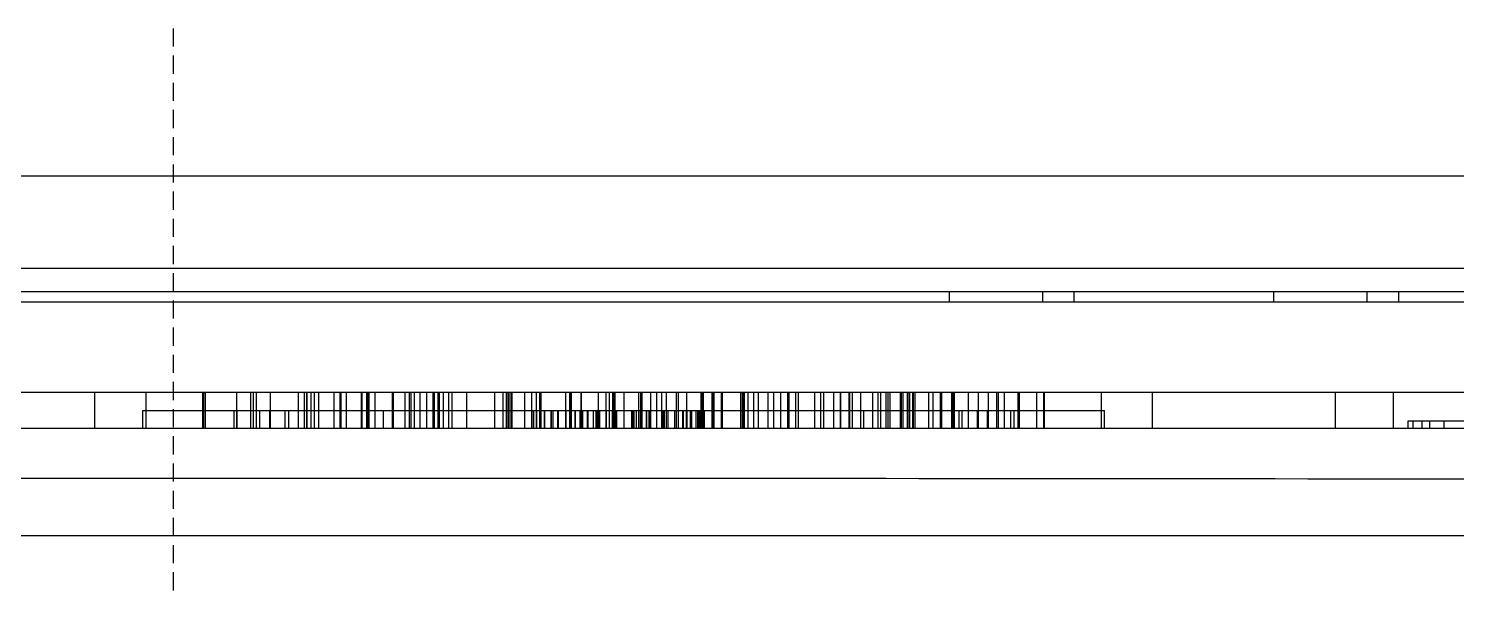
# Model space of a CAD drawing. Extents: x 0 to 171, y 0 to 233.
# Drawn here: x 81.51 to 120.89, y 0.01 to 15.5 of the extents above; entities that cross this region are included whole.
import ezdxf

# ---------------------------------------------------------------- set-up
doc = ezdxf.new("R2010")
doc.units = 0
doc.linetypes.add('DASHED', pattern=[0.75, 0.5, -0.25])
doc.layers.add('-15N-THT. THIẾT BỊ ĐÓNG MỞ', color=40, linetype='CONTINUOUS')

# ---------------------------------------------------------------- blocks, each defined once
blk = doc.blocks.new('06 - N - SC VSD CHIẾU TRÊN ATV630U75~D11N4')
at = {"layer": '-15N-THT. THIẾT BỊ ĐÓNG MỞ', "color": 6, "linetype": 'DASHED'}
blk.add_line((0, 0), (0, -233), dxfattribs=at)
at = {"layer": '-15N-THT. THIẾT BỊ ĐÓNG MỞ'}
for p, q in [((76.549, -221.572), (-76.549, -221.572)), ((-70.351, -224.11), (70.351, -224.11)), ((-62.594, -224.754), (62.594, -224.754)), ((21.411, -225.052), (21.411, -224.754)), ((23.978, -224.754), (23.978, -225.052)), ((24.855, -225.052), (24.855, -224.754)), ((30.359, -225.052), (30.359, -224.754)), ((32.926, -224.754), (32.926, -225.052)), ((33.803, -225.052), (33.803, -224.754)), ((76.549, -225.052), (-76.549, -225.052)), ((48.81, -227.537), (-24.458, -227.537)), ((-2.158, -228.532), (-2.158, -227.537)), ((-0.746, -228.532), (-0.746, -227.537)), ((0.82, -228.532), (0.82, -227.537)), ((0.845, -228.532), (0.845, -227.537)), ((0.895, -227.537), (0.895, -227.537)), ((0.895, -228.532), (0.895, -227.537)), ((1.758, -228.532), (1.758, -227.537)), ((2.148, -228.532), (2.148, -227.537)), ((2.218, -228.532), (2.218, -227.537)), ((2.299, -228.532), (2.299, -227.537)), ((2.689, -228.532), (2.689, -227.537)), ((3.46, -227.537), (3.46, -227.537)), ((3.46, -228.532), (3.46, -227.537)), ((3.627, -228.532), (3.627, -227.537)), ((3.679, -227.537), (3.679, -228.532)), ((3.689, -227.537), (3.689, -228.532)), ((3.806, -228.532), (3.806, -227.537)), ((3.9, -228.532), (3.9, -227.537)), ((4.023, -228.532), (4.023, -227.537)), ((4.446, -228.532), (4.446, -227.537)), ((4.599, -227.537), (4.599, -228.532)), ((4.61, -227.537), (4.61, -228.532)), ((4.637, -228.532), (4.637, -227.537)), ((4.772, -227.537), (4.772, -228.532)), ((5.19, -227.537), (5.19, -228.532)), ((5.207, -227.537), (5.207, -228.532)), ((5.345, -228.532), (5.345, -227.537)), ((5.349, -228.532), (5.349, -227.537)), ((5.378, -228.532), (5.378, -227.537)), ((5.405, -228.532), (5.405, -227.537)), ((5.566, -227.537), (5.566, -228.532)), ((6.039, -227.537), (6.039, -227.537)), ((6.039, -227.537), (6.039, -228.532)), ((6.077, -227.537), (6.077, -227.537)), ((6.077, -228.532), (6.077, -227.537)), ((6.398, -227.537), (6.398, -227.537)), ((6.398, -228.532), (6.398, -227.537)), ((6.518, -228.532), (6.518, -227.537)), ((6.568, -228.532), (6.568, -227.537)), ((6.661, -228.532), (6.661, -227.537)), ((6.8, -227.537), (6.8, -228.532)), ((6.997, -228.532), (6.997, -227.537)), ((7.176, -227.537), (7.176, -227.537)), ((7.176, -228.532), (7.176, -227.537)), ((7.209, -228.532), (7.209, -227.537)), ((7.313, -228.532), (7.313, -227.537)), ((7.342, -227.537), (7.342, -228.532)), ((7.35, -228.532), (7.35, -227.537)), ((7.457, -228.532), (7.457, -227.537)), ((7.606, -228.532), (7.606, -227.537)), ((7.696, -228.532), (7.696, -227.537)), ((8.099, -227.537), (8.099, -227.537)), ((8.099, -228.532), (8.099, -227.537)), ((8.877, -227.537), (8.877, -227.537)), ((8.877, -228.532), (8.877, -227.537)), ((9.106, -228.532), (9.106, -227.537)), ((9.196, -228.532), (9.196, -227.537)), ((9.197, -228.532), (9.197, -227.537)), ((9.244, -227.537), (9.244, -227.537)), ((9.244, -228.532), (9.244, -227.537)), ((9.265, -228.532), (9.265, -227.537)), ((9.317, -227.537), (9.317, -228.532)), ((9.349, -228.532), (9.349, -227.537)), ((9.697, -228.532), (9.697, -227.537)), ((9.887, -227.537), (9.887, -228.532)), ((10.021, -228.532), (10.021, -227.537)), ((10.022, -227.537), (10.022, -227.537)), ((10.022, -228.532), (10.022, -227.537)), ((10.114, -228.532), (10.114, -227.537)), ((10.153, -228.532), (10.153, -227.537)), ((10.828, -228.532), (10.828, -227.537)), ((10.929, -227.537), (10.929, -228.532)), ((10.953, -227.537), (10.953, -227.537)), ((10.953, -228.532), (10.953, -227.537)), ((10.954, -227.537), (10.954, -227.537)), ((10.954, -228.532), (10.954, -227.537)), ((10.981, -227.537), (10.981, -228.532)), ((11.253, -227.537), (11.253, -228.532)), ((11.256, -227.537), (11.256, -227.537)), ((11.256, -228.532), (11.256, -227.537)), ((11.73, -227.537), (11.73, -227.537)), ((11.73, -228.532), (11.73, -227.537)), ((11.931, -227.537), (11.931, -228.532)), ((12.038, -228.532), (12.038, -227.537)), ((12.129, -227.537), (12.129, -227.537)), ((12.129, -228.532), (12.129, -227.537)), ((12.161, -227.537), (12.161, -227.537)), ((12.161, -228.532), (12.161, -227.537)), ((12.188, -227.537), (12.188, -227.537)), ((12.188, -228.532), (12.188, -227.537)), ((12.428, -227.537), (12.428, -228.532)), ((12.845, -228.532), (12.845, -227.537)), ((12.899, -227.537), (12.899, -227.537)), ((12.899, -228.532), (12.899, -227.537)), ((12.925, -227.537), (12.925, -228.532)), ((13.176, -227.537), (13.176, -227.537)), ((13.176, -228.532), (13.176, -227.537)), ((13.345, -228.532), (13.345, -227.537)), ((13.475, -228.532), (13.475, -227.537)), ((13.603, -227.537), (13.603, -228.532)), ((13.875, -227.537), (13.875, -228.532)), ((13.887, -228.532), (13.887, -227.537)), ((13.887, -228.532), (13.887, -227.537)), ((13.927, -227.537), (13.927, -228.532)), ((14.164, -228.532), (14.164, -227.537)), ((14.564, -228.532), (14.564, -227.537)), ((14.579, -227.537), (14.579, -227.537)), ((14.579, -228.532), (14.579, -227.537)), ((14.623, -228.532), (14.623, -227.537)), ((14.624, -228.532), (14.624, -227.537)), ((14.868, -228.532), (14.868, -227.537)), ((14.889, -228.532), (14.889, -227.537)), ((14.923, -227.537), (14.923, -227.537)), ((14.923, -228.532), (14.923, -227.537)), ((15.125, -227.537), (15.125, -227.537)), ((15.125, -228.532), (15.125, -227.537)), ((15.15, -228.532), (15.15, -227.537)), ((15.659, -228.532), (15.659, -227.537)), ((15.701, -227.537), (15.701, -227.537)), ((15.701, -228.532), (15.701, -227.537)), ((15.738, -228.532), (15.738, -227.537)), ((15.758, -228.532), (15.758, -227.537)), ((15.862, -228.532), (15.862, -227.537)), ((16.019, -228.532), (16.019, -227.537)), ((16.143, -228.532), (16.143, -227.537)), ((16.404, -227.537), (16.404, -228.532)), ((16.572, -228.532), (16.572, -227.537)), ((16.752, -227.537), (16.752, -228.532)), ((16.958, -227.537), (16.958, -227.537)), ((16.958, -228.532), (16.958, -227.537)), ((16.989, -227.537), (16.989, -227.537)), ((16.989, -228.532), (16.989, -227.537)), ((17.175, -228.532), (17.175, -227.537)), ((17.25, -228.532), (17.25, -227.537)), ((17.7, -228.532), (17.7, -227.537)), ((17.864, -227.537), (17.864, -227.537)), ((17.864, -228.532), (17.864, -227.537)), ((17.944, -227.537), (17.944, -227.537)), ((17.944, -228.532), (17.944, -227.537)), ((18.22, -227.537), (18.22, -227.537)), ((18.22, -228.532), (18.22, -227.537)), ((18.398, -227.537), (18.398, -228.532)), ((18.42, -228.532), (18.42, -227.537)), ((18.642, -227.537), (18.642, -227.537)), ((18.642, -228.532), (18.642, -227.537)), ((18.665, -227.537), (18.665, -227.537)), ((18.665, -228.532), (18.665, -227.537)), ((18.736, -227.537), (18.736, -227.537)), ((18.736, -228.532), (18.736, -227.537)), ((18.97, -228.532), (18.97, -227.537)), ((19.29, -227.537), (19.29, -228.532)), ((19.447, -227.537), (19.447, -227.537)), ((19.447, -228.532), (19.447, -227.537)), ((19.511, -227.537), (19.511, -228.532)), ((19.665, -228.532), (19.665, -227.537)), ((19.723, -227.537), (19.723, -227.537)), ((19.723, -228.532), (19.723, -227.537)), ((19.776, -228.532), (19.776, -227.537)), ((20.064, -228.532), (20.064, -227.537)), ((20.084, -227.537), (20.084, -228.532)), ((20.135, -228.532), (20.135, -227.537)), ((20.246, -227.537), (20.246, -228.532)), ((20.256, -228.532), (20.256, -227.537)), ((20.276, -228.532), (20.276, -227.537)), ((20.323, -228.532), (20.323, -227.537)), ((20.405, -228.532), (20.405, -227.537)), ((20.409, -227.537), (20.409, -228.532)), ((20.469, -228.532), (20.469, -227.537)), ((20.832, -227.537), (20.832, -228.532)), ((20.956, -227.537), (20.956, -228.532)), ((21.167, -228.532), (21.167, -227.537)), ((21.177, -227.537), (21.177, -228.532)), ((21.181, -228.532), (21.181, -227.537)), ((21.189, -228.532), (21.189, -227.537)), ((21.204, -227.537), (21.204, -227.537)), ((21.204, -228.532), (21.204, -227.537)), ((21.481, -227.537), (21.481, -227.537)), ((21.481, -228.532), (21.481, -227.537)), ((21.49, -228.532), (21.49, -227.537)), ((21.497, -228.532), (21.497, -227.537)), ((21.511, -227.537), (21.511, -227.537)), ((21.511, -228.532), (21.511, -227.537)), ((21.554, -228.532), (21.554, -227.537)), ((21.555, -228.532), (21.555, -227.537)), ((21.939, -227.537), (21.939, -227.537)), ((21.939, -228.532), (21.939, -227.537)), ((22.208, -228.532), (22.208, -227.537)), ((22.491, -228.532), (22.491, -227.537)), ((22.717, -227.537), (22.717, -227.537)), ((22.717, -228.532), (22.717, -227.537)), ((22.752, -227.537), (22.752, -228.532)), ((22.919, -227.537), (22.919, -228.532)), ((23.307, -227.537), (23.307, -227.537)), ((23.307, -228.532), (23.307, -227.537)), ((23.339, -227.537), (23.339, -227.537)), ((23.339, -228.532), (23.339, -227.537)), ((23.819, -228.532), (23.819, -227.537)), ((24.01, -228.532), (24.01, -227.537)), ((24.032, -228.532), (24.032, -227.537)), ((25.601, -228.532), (25.601, -227.537)), ((27.014, -228.532), (27.014, -227.537)), ((32.063, -228.532), (32.063, -227.537)), ((33.654, -228.532), (33.654, -227.537)), ((-0.834, -228.034), (25.689, -228.034)), ((-0.834, -228.532), (-0.834, -228.034)), ((1.671, -228.034), (1.671, -228.532)), ((1.758, -228.034), (1.758, -228.532)), ((2.391, -228.532), (2.391, -228.034)), ((2.672, -228.532), (2.672, -228.034)), ((3.094, -228.532), (3.094, -228.034)), ((3.182, -228.034), (3.182, -228.532)), ((5.805, -228.532), (5.805, -228.034)), ((9.942, -228.034), (9.942, -228.532)), ((9.942, -228.532), (9.942, -228.034)), ((9.942, -228.532), (9.942, -228.034)), ((10.016, -228.034), (10.016, -228.532)), ((10.019, -228.034), (10.019, -228.532)), ((10.236, -228.034), (10.236, -228.532)), ((10.244, -228.034), (10.244, -228.532)), ((10.424, -228.034), (10.424, -228.532)), ((10.424, -228.532), (10.424, -228.034)), ((10.424, -228.532), (10.424, -228.034)), ((10.473, -228.034), (10.473, -228.532)), ((10.474, -228.034), (10.474, -228.532)), ((10.6, -228.034), (10.6, -228.532)), ((10.603, -228.034), (10.603, -228.532)), ((10.612, -228.034), (10.612, -228.532)), ((10.616, -228.034), (10.616, -228.532)), ((10.819, -228.034), (10.819, -228.532)), ((10.827, -228.034), (10.827, -228.532)), ((11.083, -228.034), (11.083, -228.532)), ((11.09, -228.034), (11.09, -228.532)), ((11.093, -228.034), (11.093, -228.532)), ((11.216, -228.034), (11.216, -228.532)), ((11.303, -228.532), (11.303, -228.034)), ((11.424, -228.034), (11.424, -228.532)), ((11.437, -228.034), (11.437, -228.532)), ((11.584, -228.034), (11.584, -228.532)), ((11.668, -228.532), (11.668, -228.034)), ((11.674, -228.034), (11.674, -228.532)), ((11.709, -228.532), (11.709, -228.034)), ((11.725, -228.532), (11.725, -228.034)), ((11.759, -228.034), (11.759, -228.532)), ((11.759, -228.532), (11.759, -228.034)), ((11.945, -228.034), (11.945, -228.532)), ((12.106, -228.034), (12.106, -228.532)), ((12.166, -228.034), (12.166, -228.532)), ((12.217, -228.034), (12.217, -228.532)), ((12.24, -228.532), (12.24, -228.034)), ((12.24, -228.532), (12.24, -228.034)), ((12.639, -228.034), (12.639, -228.532)), ((12.65, -228.034), (12.65, -228.034)), ((12.65, -228.532), (12.65, -228.034)), ((12.65, -228.532), (12.65, -228.034)), ((12.655, -228.034), (12.655, -228.532)), ((12.682, -228.034), (12.682, -228.532)), ((12.712, -228.532), (12.712, -228.034)), ((12.768, -228.034), (12.768, -228.532)), ((12.885, -228.034), (12.885, -228.532)), ((13.058, -228.532), (13.058, -228.034)), ((13.058, -228.034), (13.058, -228.532)), ((13.125, -228.532), (13.125, -228.034)), ((13.125, -228.034), (13.125, -228.034)), ((13.131, -228.034), (13.131, -228.532)), ((13.514, -228.532), (13.514, -228.034)), ((13.553, -228.532), (13.553, -228.034)), ((13.64, -228.034), (13.64, -228.532)), ((13.842, -228.532), (13.842, -228.034)), ((14.058, -228.532), (14.058, -228.034)), ((14.076, -228.532), (14.076, -228.034)), ((14.152, -228.034), (14.152, -228.532)), ((14.172, -228.034), (14.172, -228.532)), ((14.259, -228.034), (14.259, -228.532)), ((14.298, -228.034), (14.298, -228.532)), ((14.42, -228.034), (14.42, -228.532)), ((14.463, -228.034), (14.463, -228.532)), ((14.508, -228.532), (14.508, -228.034)), ((14.527, -228.034), (14.527, -228.532)), ((14.527, -228.532), (14.527, -228.034)), ((14.586, -228.034), (14.586, -228.532)), ((14.613, -228.034), (14.613, -228.532)), ((14.649, -228.034), (14.649, -228.532)), ((19.05, -228.532), (19.05, -228.034)), ((21.674, -228.034), (21.674, -228.532)), ((21.761, -228.532), (21.761, -228.034)), ((22.183, -228.532), (22.183, -228.034)), ((22.464, -228.532), (22.464, -228.034)), ((23.097, -228.034), (23.097, -228.532)), ((23.184, -228.034), (23.184, -228.532)), ((25.689, -228.532), (25.689, -228.034)), ((34.052, -228.333), (34.052, -228.333)), ((39.614, -228.333), (34.052, -228.333)), ((34.052, -228.333), (34.052, -228.532)), ((34.194, -228.333), (34.194, -228.532)), ((34.45, -228.532), (34.45, -228.333)), ((34.649, -228.333), (34.649, -228.532)), ((35.046, -228.333), (35.046, -228.532)), ((35.046, -228.333), (35.046, -228.333)), ((50.992, -228.532), (-26.64, -228.532)), ((0.895, -228.532), (0.895, -228.532)), ((3.46, -228.532), (3.46, -228.532)), ((6.039, -228.532), (6.039, -228.532)), ((6.077, -228.532), (6.077, -228.532)), ((6.398, -228.532), (6.398, -228.532)), ((7.176, -228.532), (7.176, -228.532)), ((8.099, -228.532), (8.099, -228.532)), ((8.877, -228.532), (8.877, -228.532)), ((9.244, -228.532), (9.244, -228.532)), ((10.022, -228.532), (10.022, -228.532)), ((10.953, -228.532), (10.953, -228.532)), ((10.954, -228.532), (10.954, -228.532)), ((11.256, -228.532), (11.256, -228.532)), ((11.73, -228.532), (11.73, -228.532)), ((12.129, -228.532), (12.129, -228.532)), ((12.161, -228.532), (12.161, -228.532)), ((12.188, -228.532), (12.188, -228.532)), ((12.65, -228.532), (12.65, -228.532)), ((12.899, -228.532), (12.899, -228.532)), ((13.125, -228.532), (13.125, -228.532)), ((13.176, -228.532), (13.176, -228.532)), ((14.579, -228.532), (14.579, -228.532)), ((14.923, -228.532), (14.923, -228.532)), ((15.125, -228.532), (15.125, -228.532)), ((15.701, -228.532), (15.701, -228.532)), ((16.958, -228.532), (16.958, -228.532)), ((16.989, -228.532), (16.989, -228.532)), ((17.864, -228.532), (17.864, -228.532)), ((17.944, -228.532), (17.944, -228.532)), ((18.22, -228.532), (18.22, -228.532)), ((18.642, -228.532), (18.642, -228.532)), ((18.665, -228.532), (18.665, -228.532)), ((18.736, -228.532), (18.736, -228.532)), ((19.447, -228.532), (19.447, -228.532)), ((19.723, -228.532), (19.723, -228.532)), ((21.204, -228.532), (21.204, -228.532)), ((21.481, -228.532), (21.481, -228.532)), ((21.511, -228.532), (21.511, -228.532)), ((21.939, -228.532), (21.939, -228.532)), ((22.717, -228.532), (22.717, -228.532)), ((23.307, -228.532), (23.307, -228.532)), ((23.339, -228.532), (23.339, -228.532)), ((34.052, -228.532), (34.052, -228.532)), ((34.649, -228.532), (34.649, -228.532)), ((35.046, -228.532), (35.046, -228.532)), ((67.611, -231.496), (-67.611, -231.496))]:
    blk.add_line(p, q, dxfattribs=at)
blk.add_ellipse((0, -307.932), major_axis=(1477.794, 0), ratio=0.052796, start_param=1.532073, end_param=1.60952, dxfattribs=at)

msp = doc.modelspace()

# ---------------------------------------------------------------- block references
msp.add_blockref('06 - N - SC VSD CHIẾU TRÊN ATV630U75~D11N4', (85.5, 233.007))

doc.saveas('drawing.dxf')
